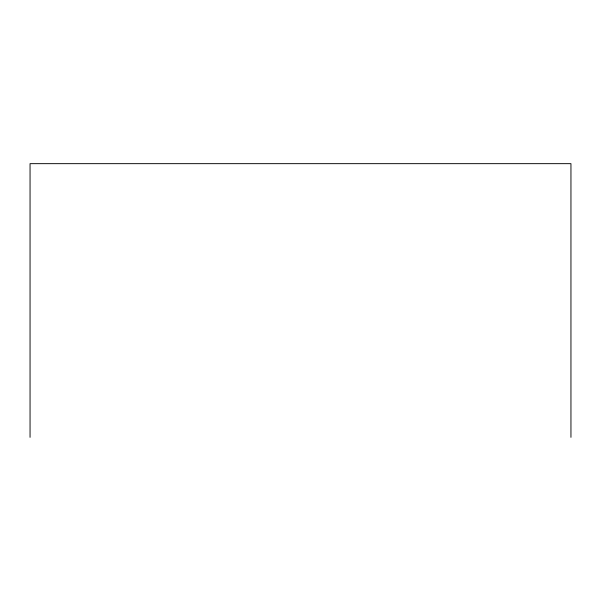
<?xml version="1.0" encoding="UTF-8"?>
<svg xmlns="http://www.w3.org/2000/svg" width="601" height="601" viewBox="0 0 601 601"><rect width="100%" height="100%" fill="white"/><g stroke="black" fill="none" stroke-linecap="round" stroke-linejoin="round"><path stroke-width="0.9" d="M570.95 437.34L570.95 163.66L30.05 163.66L30.05 437.34"/></g></svg>
